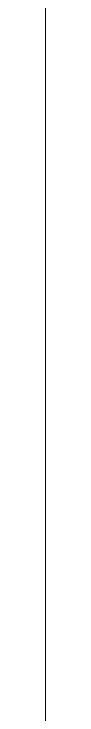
# Model space of a CAD drawing. Header units: millimetres. Extents: x 0 to 594, y 0 to 420.
# Drawn here: x 269.74 to 269.75, y 63.2 to 91.86 of the extents above; entities that cross this region are included whole.
import ezdxf

# ---------------------------------------------------------------- set-up
doc = ezdxf.new("R2010")
doc.units = ezdxf.units.MM
doc.layers.add('1', color=7, linetype='Continuous')

msp = doc.modelspace()

# ---------------------------------------------------------------- linework, layer by layer
at = {"layer": '1', "color": 7, "linetype": 'Continuous', "lineweight": 13}
for p, q in [((269.736, 161.096), (269.736, 56.596)), ((269.749, 88.411), (269.736, 88.411)), ((269.736, 87.892), (269.749, 87.892)), ((269.749, 74.631), (269.736, 74.631)), ((269.736, 74.128), (269.749, 74.128))]:
    msp.add_line(p, q, dxfattribs=at)

doc.saveas('drawing.dxf')
